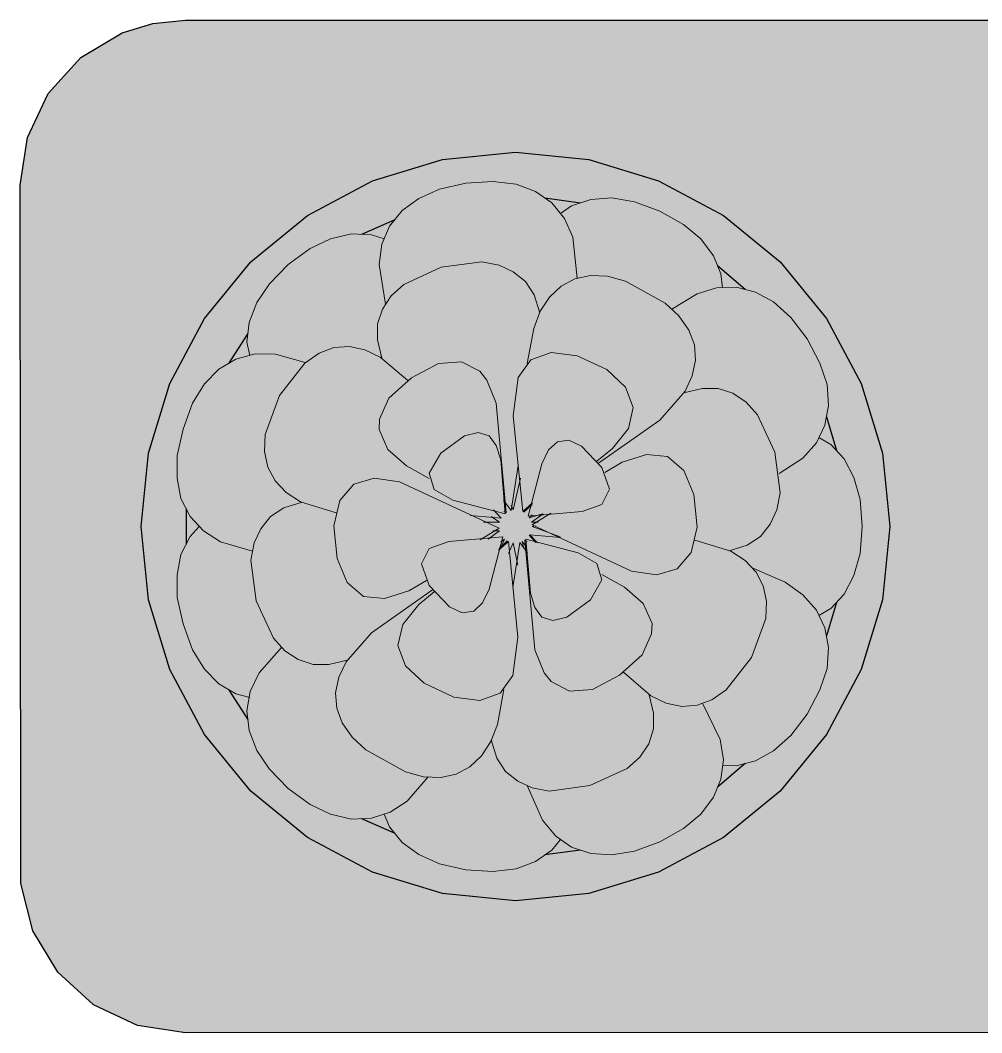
# Model space of a CAD drawing. Header units: centimetres. Extents: x 0 to 879, y -664 to 265.
# Drawn here: x 700.5 to 717.97, y -583.76 to -565.36 of the extents above; entities that cross this region are included whole.
import ezdxf

# ---------------------------------------------------------------- set-up
doc = ezdxf.new("R2010")
doc.units = ezdxf.units.CM
doc.layers.add('VEG-HOJAS', color=117, linetype='Continuous', lineweight=18, true_color=0x2e5e38)
doc.layers.add('VEG-MACETA', color=25, linetype='Continuous', lineweight=25, true_color=0x745440)
doc.layers.add('VEG-RELLENO', color=253, linetype='Continuous', true_color=0x96c896)

# ---------------------------------------------------------------- blocks, each defined once
blk = doc.blocks.new('VEG_Suculentas_PLANTA')
at = {"layer": 'VEG-RELLENO', "true_color": 0xc89a6c}
h = blk.add_hatch(color=43, dxfattribs=at)
h.dxf.hatch_style = 1
h.paths.add_polyline_path([(24.49, -6.49), (24.37, -7.07), (24.15, -7.61), (23.62, -8.32), (22.91, -8.85), (22.37, -9.07), (21.79, -9.19), (-21.5, -9.2), (-22.37, -9.07), (-23.17, -8.69), (-23.82, -8.1), (-24.27, -7.35), (-24.49, -6.49), (-24.5, 6.2), (-24.37, 7.07), (-23.99, 7.87), (-23.4, 8.52), (-22.65, 8.97), (-22.09, 9.14), (-21.5, 9.2), (21.5, 9.2), (22.37, 9.07), (23.17, 8.69), (23.82, 8.1), (24.27, 7.35), (24.49, 6.49)])
h.paths.add_polyline_path([(21.58, -1.21), (21.7, 0), (21.58, 1.21), (21.23, 2.37), (20.66, 3.44), (19.88, 4.38), (18.94, 5.16), (17.87, 5.73), (16.71, 6.08), (15.5, 6.2), (14.29, 6.08), (13.13, 5.73), (12.06, 5.16), (11.12, 4.38), (10.34, 3.44), (9.77, 2.37), (9.42, 1.21), (9.3, 0), (9.42, -1.21), (9.77, -2.37), (10.34, -3.44), (11.12, -4.38), (12.06, -5.16), (13.13, -5.73), (14.29, -6.08), (15.5, -6.2), (16.71, -6.08), (17.87, -5.73), (18.94, -5.16), (19.88, -4.38), (20.66, -3.44), (21.23, -2.37)], flags=0)
h.paths.add_polyline_path([(5.77, -0.57), (5.77, 0.57), (5.55, 1.68), (5.12, 2.73), (4.48, 3.68), (3.68, 4.48), (2.73, 5.12), (1.68, 5.55), (0.57, 5.77), (-0.57, 5.77), (-1.68, 5.55), (-2.73, 5.12), (-3.68, 4.48), (-4.48, 3.68), (-5.12, 2.73), (-5.55, 1.68), (-5.77, 0.57), (-5.77, -0.57), (-5.55, -1.68), (-5.12, -2.73), (-4.48, -3.68), (-3.68, -4.48), (-2.73, -5.12), (-1.68, -5.55), (-0.57, -5.77), (0.57, -5.77), (1.68, -5.55), (2.73, -5.12), (3.68, -4.48), (4.48, -3.68), (5.12, -2.73), (5.55, -1.68)], flags=0)
h.paths.add_polyline_path([(-8.7, 0), (-8.83, 1.33), (-9.22, 2.6), (-9.85, 3.78), (-10.69, 4.81), (-11.72, 5.65), (-12.9, 6.28), (-14.17, 6.67), (-15.5, 6.8), (-16.83, 6.67), (-18.1, 6.28), (-19.28, 5.65), (-20.31, 4.81), (-21.15, 3.78), (-21.78, 2.6), (-22.17, 1.33), (-22.3, 0), (-22.17, -1.33), (-21.78, -2.6), (-21.15, -3.78), (-20.31, -4.81), (-19.28, -5.65), (-18.1, -6.28), (-16.83, -6.67), (-15.5, -6.8), (-14.17, -6.67), (-12.9, -6.28), (-11.72, -5.65), (-10.69, -4.81), (-9.85, -3.78), (-9.22, -2.6), (-8.83, -1.33)], flags=0)
at = {"layer": 'VEG-RELLENO', "true_color": 0xe08e66}
h = blk.add_hatch(color=11, dxfattribs=at)
h.dxf.hatch_style = 1
h.paths.add_polyline_path([(-8.73, -0.67), (-8.99, -1.97), (-9.5, -3.21), (-10.24, -4.31), (-11.19, -5.26), (-12.29, -6), (-13.53, -6.51), (-14.83, -6.77), (-16.17, -6.77), (-17.47, -6.51), (-18.71, -6), (-19.81, -5.26), (-20.76, -4.31), (-21.5, -3.21), (-22.01, -1.97), (-22.27, -0.67), (-22.27, 0.67), (-22.01, 1.97), (-21.5, 3.21), (-20.76, 4.31), (-19.81, 5.26), (-18.71, 6), (-17.47, 6.51), (-16.17, 6.77), (-14.83, 6.77), (-13.53, 6.51), (-12.29, 6), (-11.19, 5.26), (-10.24, 4.31), (-9.5, 3.21), (-8.99, 1.97), (-8.73, 0.67)])
h.paths.add_polyline_path([(-9.35, 0.89), (-9.67, 1.38), (-9.85, 1.99), (-9.84, 2.58), (-9.97, 2.97), (-10.2, 3.41), (-10.5, 3.8), (-10.81, 4.08), (-11.33, 4.31), (-11.83, 4.74), (-12.13, 5.23), (-12.45, 5.49), (-12.88, 5.73), (-13.34, 5.9), (-13.75, 5.97), (-14.32, 5.88), (-14.97, 5.97), (-15.49, 6.22), (-15.91, 6.27), (-16.4, 6.24), (-16.88, 6.13), (-17.26, 5.96), (-17.69, 5.58), (-18.29, 5.31), (-18.86, 5.23), (-19.23, 5.05), (-19.63, 4.76), (-19.97, 4.41), (-20.2, 4.07), (-20.36, 3.51), (-20.71, 2.96), (-21.15, 2.59), (-21.37, 2.24), (-21.54, 1.77), (-21.65, 1.29), (-21.65, 0.88), (-21.48, 0.32), (-21.48, -0.32), (-21.65, -0.88), (-21.65, -1.29), (-21.54, -1.77), (-21.37, -2.24), (-21.15, -2.59), (-20.71, -2.96), (-20.36, -3.51), (-20.2, -4.07), (-19.97, -4.41), (-19.63, -4.76), (-19.23, -5.05), (-18.86, -5.23), (-18.29, -5.31), (-17.69, -5.58), (-17.26, -5.96), (-16.88, -6.13), (-16.4, -6.24), (-15.91, -6.27), (-15.49, -6.22), (-14.97, -5.97), (-14.32, -5.88), (-13.75, -5.97), (-13.34, -5.9), (-12.88, -5.73), (-12.45, -5.49), (-12.13, -5.23), (-11.83, -4.74), (-11.33, -4.31), (-10.81, -4.08), (-10.5, -3.8), (-10.2, -3.41), (-9.97, -2.97), (-9.84, -2.58), (-9.85, -1.99), (-9.67, -1.38), (-9.35, -0.89), (-9.24, -0.49), (-9.2, 0), (-9.24, 0.49)], flags=0)
at = {"layer": 'VEG-RELLENO', "true_color": 0xd696a4}
h = blk.add_hatch(color=241, dxfattribs=at)
h.dxf.hatch_style = 1
h.paths.add_polyline_path([(-15.23, 5.75), (-15.51, 5.34), (-15.91, 5.07), (-16.4, 4.98), (-16.88, 5.07), (-17.29, 5.34), (-17.55, 5.74), (-17.26, 5.96), (-16.88, 6.13), (-16.4, 6.24), (-15.91, 6.27), (-15.49, 6.22), (-15.16, 6.1)])
at = {"layer": 'VEG-RELLENO', "true_color": 0x79a295}
h = blk.add_hatch(color=253, dxfattribs=at)
h.dxf.hatch_style = 1
h.paths.add_polyline_path([(-15.58, 0.39), (-15.53, 0.76), (-15.45, 1.11), (-15.41, 0.88), (-15.54, 0.3)])
h.paths.add_polyline_path([(-17.98, 4.76), (-17.93, 5.13), (-17.79, 5.46), (-17.55, 5.74), (-17.29, 5.34), (-16.88, 5.07), (-16.4, 4.98), (-15.91, 5.07), (-15.51, 5.34), (-15.23, 5.75), (-15.16, 6.1), (-14.84, 5.88), (-14.61, 5.6), (-14.46, 5.26), (-14.38, 4.51), (-14.67, 4.37), (-14.88, 4.17), (-15.06, 3.88), (-15.16, 4.21), (-15.32, 4.45), (-15.54, 4.63), (-15.8, 4.75), (-16.11, 4.81), (-16.45, 4.8), (-17.24, 4.57), (-17.53, 4.4), (-17.86, 4.04)])
at = {"layer": 'VEG-RELLENO', "true_color": 0x7a5e4a}
h = blk.add_hatch(color=35, dxfattribs=at)
h.dxf.hatch_style = 1
h.paths.add_polyline_path([(-9.67, -1.38), (-9.85, -1.99), (-9.99, -1.62)])
h.paths.add_polyline_path([(-11.33, -4.31), (-11.83, -4.74), (-11.74, -4.34)])
h.paths.add_polyline_path([(-14.33, -5.88), (-14.91, -5.97), (-14.97, -5.97), (-14.68, -5.69)])
h.paths.add_polyline_path([(-17.69, -5.58), (-18.29, -5.31), (-17.89, -5.23)])
h.paths.add_polyline_path([(-20.36, -3.51), (-20.71, -2.96), (-20.33, -3.11)])
h.paths.add_polyline_path([(-21.48, -0.32), (-21.48, 0.32), (-21.25, 0)])
h.paths.add_polyline_path([(-20.71, 2.96), (-20.36, 3.51), (-20.33, 3.11)])
h.paths.add_polyline_path([(-18.29, 5.31), (-17.69, 5.58), (-17.89, 5.23)])
h.paths.add_polyline_path([(-14.97, 5.97), (-14.33, 5.88), (-14.32, 5.88), (-14.68, 5.69)])
h.paths.add_polyline_path([(-11.83, 4.74), (-11.33, 4.31), (-11.74, 4.34)])
h.paths.add_polyline_path([(-9.85, 1.99), (-9.67, 1.38), (-9.99, 1.62)])
h.paths.add_polyline_path([(-15.09, 0.08), (-15.2, 0), (-14.68, -0.2), (-15.24, -0.15), (-15.13, -0.29), (-15.31, -0.23), (-15.3, -0.37), (-15.38, -0.27), (-15.35, -0.39), (-15.42, -0.29), (-15.46, -0.7), (-15.54, -0.3), (-15.63, -0.49), (-15.63, -0.27), (-15.77, -0.38), (-15.7, -0.23), (-15.77, -0.28), (-15.73, -0.19), (-16, -0.23), (-15.79, -0.08), (-15.91, -0.08), (-15.8, -0.03), (-16.08, 0.08), (-15.79, 0.08), (-15.94, 0.18), (-15.76, 0.15), (-15.9, 0.3), (-15.67, 0.25), (-15.72, 0.48), (-15.58, 0.29), (-15.58, 0.39), (-15.54, 0.3), (-15.41, 0.88), (-15.38, 0.27), (-15.2, 0.4), (-15.27, 0.19), (-15.01, 0.23), (-15.21, 0.08)])
at = {"layer": 'VEG-RELLENO', "true_color": 0x79a295}
h = blk.add_hatch(color=253, dxfattribs=at)
h.dxf.hatch_style = 1
h.paths.add_polyline_path([(-14.13, 5.94), (-14.05, 5.25), (-13.77, 4.84), (-13.37, 4.57), (-12.88, 4.47), (-12.4, 4.57), (-11.99, 4.84), (-11.92, 4.95), (-11.77, 4.59), (-11.74, 4.34), (-12.2, 4.23), (-12.66, 3.95), (-13.12, 4.29), (-13.5, 4.46), (-13.83, 4.55), (-14.38, 4.51), (-14.46, 5.26), (-14.68, 5.69), (-14.48, 5.83)])
at = {"layer": 'VEG-RELLENO', "true_color": 0xd696a4}
h = blk.add_hatch(color=241, dxfattribs=at)
h.dxf.hatch_style = 1
h.paths.add_polyline_path([(-11.99, 4.84), (-12.4, 4.57), (-12.88, 4.47), (-13.37, 4.57), (-13.77, 4.84), (-14.05, 5.25), (-14.14, 5.73), (-14.1, 5.95), (-13.75, 5.97), (-13.34, 5.9), (-12.88, 5.73), (-12.45, 5.49), (-12.13, 5.23), (-11.92, 4.95)])
at = {"layer": 'VEG-RELLENO', "true_color": 0x79a295}
h = blk.add_hatch(color=253, dxfattribs=at)
h.dxf.hatch_style = 1
h.paths.add_polyline_path([(-20.34, 3.71), (-20.11, 3.6), (-19.63, 3.5), (-19.14, 3.6), (-18.73, 3.87), (-18.46, 4.28), (-18.37, 4.76), (-18.51, 5.31), (-18.12, 5.3), (-17.89, 5.23), (-17.98, 4.76), (-17.86, 4.04), (-18.01, 3.68), (-18.01, 3.39), (-17.93, 3.06), (-18.24, 3.21), (-18.52, 3.27), (-18.8, 3.25), (-19.07, 3.15), (-19.32, 2.98), (-19.86, 3.13), (-20.33, 3.11), (-20.38, 3.35)])
at = {"layer": 'VEG-RELLENO', "true_color": 0xd696a4}
h = blk.add_hatch(color=241, dxfattribs=at)
h.dxf.hatch_style = 1
h.paths.add_polyline_path([(-18.46, 4.28), (-18.73, 3.87), (-19.14, 3.6), (-19.63, 3.5), (-20.11, 3.6), (-20.33, 3.74), (-20.2, 4.07), (-19.97, 4.41), (-19.63, 4.76), (-19.23, 5.05), (-18.86, 5.23), (-18.51, 5.31), (-18.37, 4.76)])
h = blk.add_hatch(color=241, dxfattribs=at)
h.dxf.hatch_style = 1
h.paths.add_polyline_path([(-15.88, 4.31), (-16.11, 3.97), (-16.45, 3.74), (-16.85, 3.66), (-17.25, 3.74), (-17.59, 3.97), (-17.75, 4.2), (-17.24, 4.57), (-16.45, 4.8), (-15.81, 4.75)])
at = {"layer": 'VEG-RELLENO', "true_color": 0x85b2a4}
h = blk.add_hatch(color=253, dxfattribs=at)
h.dxf.hatch_style = 1
h.paths.add_polyline_path([(-15.58, 0.29), (-15.73, 0.56), (-15.81, 1.98), (-16.02, 2.66), (-16.3, 2.93), (-16.68, 3), (-17.14, 2.86), (-17.46, 2.65), (-17.93, 3.06), (-18.01, 3.39), (-18.01, 3.68), (-17.92, 3.95), (-17.75, 4.2), (-17.59, 3.97), (-17.25, 3.74), (-16.85, 3.66), (-16.45, 3.74), (-16.11, 3.97), (-15.88, 4.31), (-15.81, 4.75), (-15.54, 4.63), (-15.32, 4.45), (-15.16, 4.21), (-15.06, 3.88), (-15.17, 3.6), (-15.29, 2.96), (-15.45, 2.71), (-15.51, 2.5), (-15.54, 2.01), (-15.45, 1.11)])
h = blk.add_hatch(color=253, dxfattribs=at)
h.dxf.hatch_style = 1
h.paths.add_polyline_path([(-15.17, 3.6), (-14.88, 4.17), (-14.67, 4.37), (-14.42, 4.5), (-14.12, 4.56), (-14.17, 4.29), (-14.09, 3.88), (-13.87, 3.54), (-13.53, 3.32), (-13.12, 3.24), (-12.72, 3.32), (-12.36, 3.58), (-12.25, 3.3), (-12.23, 3.02), (-12.29, 2.74), (-12.42, 2.46), (-12.88, 1.93), (-13.99, 1.15), (-14.02, 1.19), (-13.74, 1.42), (-13.45, 1.78), (-13.36, 2.16), (-13.4, 2.35), (-13.64, 2.69), (-13.84, 2.85), (-14.38, 3.1), (-14.85, 3.16), (-15.05, 3.12), (-15.29, 2.96)])
at = {"layer": 'VEG-RELLENO', "true_color": 0xd696a4}
h = blk.add_hatch(color=241, dxfattribs=at)
h.dxf.hatch_style = 1
h.paths.add_polyline_path([(-12.36, 3.58), (-12.72, 3.32), (-13.12, 3.24), (-13.53, 3.32), (-13.87, 3.54), (-14.09, 3.88), (-14.17, 4.29), (-14.12, 4.56), (-13.5, 4.46), (-13.12, 4.29), (-12.53, 3.83)])
at = {"layer": 'VEG-RELLENO', "true_color": 0x79a295}
h = blk.add_hatch(color=253, dxfattribs=at)
h.dxf.hatch_style = 1
h.paths.add_polyline_path([(-12.2, 4.23), (-11.85, 4.34), (-11.49, 4.35), (-11.12, 4.25), (-11.36, 3.89), (-11.46, 3.41), (-11.36, 2.92), (-11.09, 2.52), (-10.68, 2.24), (-10.2, 2.15), (-9.81, 2.22), (-9.88, 1.84), (-10.03, 1.52), (-10.28, 1.24), (-10.71, 0.96), (-10.93, 1.74), (-11.31, 2.26), (-11.55, 2.42), (-11.82, 2.51), (-12.11, 2.51), (-12.44, 2.43), (-12.29, 2.74), (-12.23, 3.02), (-12.25, 3.3), (-12.35, 3.57), (-12.66, 3.95)])
at = {"layer": 'VEG-RELLENO', "true_color": 0xd696a4}
h = blk.add_hatch(color=241, dxfattribs=at)
h.dxf.hatch_style = 1
h.paths.add_polyline_path([(-10.2, 2.15), (-10.68, 2.24), (-11.09, 2.52), (-11.36, 2.92), (-11.46, 3.41), (-11.36, 3.89), (-11.12, 4.25), (-10.81, 4.08), (-10.5, 3.8), (-10.2, 3.41), (-9.97, 2.97), (-9.84, 2.58), (-9.81, 2.22)])
at = {"layer": 'VEG-RELLENO', "true_color": 0x79a295}
h = blk.add_hatch(color=253, dxfattribs=at)
h.dxf.hatch_style = 1
h.paths.add_polyline_path([(-15.79, 0.08), (-16.08, 0.08), (-16.32, 0.2), (-15.94, 0.18)])
h.paths.add_polyline_path([(-20.86, -0.28), (-21.17, -0.08), (-21.41, 0.18), (-21.58, 0.52), (-21.06, 0.61), (-20.65, 0.88), (-20.38, 1.29), (-20.28, 1.77), (-20.38, 2.26), (-20.65, 2.67), (-20.91, 2.84), (-20.58, 3.04), (-20.23, 3.14), (-19.86, 3.13), (-19.32, 2.98), (-19.56, 2.72), (-19.96, 2), (-20.06, 1.36), (-20, 1.08), (-19.87, 0.83), (-19.67, 0.62), (-19.38, 0.44), (-19.71, 0.34), (-19.95, 0.18), (-20.13, -0.04), (-20.28, -0.45)])
at = {"layer": 'VEG-RELLENO', "true_color": 0x85b2a4}
h = blk.add_hatch(color=253, dxfattribs=at)
h.dxf.hatch_style = 1
h.paths.add_polyline_path([(-15.76, 0.15), (-16.32, 0.2), (-17.37, 0.73), (-17.85, 0.87), (-18.27, 0.85), (-18.44, 0.77), (-18.69, 0.47), (-18.76, 0.25), (-19.41, 0.45), (-19.67, 0.62), (-19.87, 0.83), (-20, 1.08), (-20.06, 1.38), (-19.79, 1.33), (-19.38, 1.41), (-19.04, 1.63), (-18.82, 1.97), (-18.74, 2.38), (-18.82, 2.78), (-19.08, 3.14), (-18.8, 3.25), (-18.52, 3.27), (-18.24, 3.21), (-17.69, 2.88), (-17.46, 2.65), (-17.8, 2.33), (-17.97, 1.95), (-17.98, 1.76), (-17.82, 1.4), (-17.48, 1.1), (-17.07, 0.87), (-17.04, 0.76), (-16.89, 0.6), (-16.5, 0.44), (-15.9, 0.3)])
at = {"layer": 'VEG-RELLENO', "true_color": 0xd696a4}
h = blk.add_hatch(color=241, dxfattribs=at)
h.dxf.hatch_style = 1
h.paths.add_polyline_path([(-18.82, 1.97), (-19.04, 1.63), (-19.38, 1.41), (-19.79, 1.33), (-20.06, 1.38), (-19.96, 2), (-19.79, 2.38), (-19.56, 2.72), (-19.08, 3.14), (-18.82, 2.78), (-18.74, 2.38)])
at = {"layer": 'VEG-RELLENO', "true_color": 0x90baad}
h = blk.add_hatch(color=253, dxfattribs=at)
h.dxf.hatch_style = 1
h.paths.add_polyline_path([(-15.37, 0.27), (-15.54, 2.01), (-15.51, 2.5), (-15.35, 2.89), (-15.05, 3.12), (-14.84, 3.16), (-14.88, 2.99), (-14.82, 2.7), (-14.65, 2.45), (-14.4, 2.28), (-14.11, 2.22), (-13.81, 2.28), (-13.5, 2.53), (-13.36, 2.16), (-13.38, 1.97), (-13.58, 1.6), (-14.02, 1.19), (-14.42, 1.53), (-14.74, 1.54), (-14.97, 1.27), (-15.19, 0.43)])
at = {"layer": 'VEG-RELLENO', "true_color": 0xd696a4}
h = blk.add_hatch(color=241, dxfattribs=at)
h.dxf.hatch_style = 1
h.paths.add_polyline_path([(-13.5, 2.53), (-13.81, 2.28), (-14.11, 2.22), (-14.4, 2.28), (-14.65, 2.45), (-14.82, 2.7), (-14.88, 2.99), (-14.84, 3.16), (-14.38, 3.1), (-13.84, 2.85)])
at = {"layer": 'VEG-RELLENO', "true_color": 0x90baad}
h = blk.add_hatch(color=253, dxfattribs=at)
h.dxf.hatch_style = 1
h.paths.add_polyline_path([(-15.67, 0.25), (-15.77, 1.21), (-15.85, 1.47), (-15.98, 1.65), (-16.3, 1.7), (-16.57, 1.57), (-16.96, 1.2), (-17.07, 0.87), (-17.67, 1.24), (-17.93, 1.57), (-17.97, 1.95), (-17.91, 2.14), (-17.69, 1.99), (-17.39, 1.93), (-17.1, 1.99), (-16.85, 2.16), (-16.68, 2.41), (-16.62, 2.7), (-16.68, 3), (-16.3, 2.93), (-16.15, 2.82), (-15.92, 2.47), (-15.78, 1.72)])
at = {"layer": 'VEG-RELLENO', "true_color": 0xd696a4}
h = blk.add_hatch(color=241, dxfattribs=at)
h.dxf.hatch_style = 1
h.paths.add_polyline_path([(-16.68, 2.41), (-16.85, 2.16), (-17.1, 1.99), (-17.39, 1.93), (-17.69, 1.99), (-17.91, 2.14), (-17.63, 2.52), (-17.39, 2.7), (-17.14, 2.86), (-16.68, 3), (-16.62, 2.7)])
h = blk.add_hatch(color=241, dxfattribs=at)
h.dxf.hatch_style = 1
h.paths.add_polyline_path([(-20.38, 1.29), (-20.65, 0.88), (-21.06, 0.61), (-21.58, 0.52), (-21.65, 0.88), (-21.65, 1.29), (-21.54, 1.77), (-21.37, 2.24), (-21.15, 2.59), (-20.91, 2.84), (-20.65, 2.67), (-20.38, 2.26), (-20.28, 1.77)])
at = {"layer": 'VEG-RELLENO', "true_color": 0x85b2a4}
h = blk.add_hatch(color=253, dxfattribs=at)
h.dxf.hatch_style = 1
h.paths.add_polyline_path([(-12.11, 2.51), (-11.82, 2.51), (-11.55, 2.42), (-11.3, 2.25), (-11.53, 2.09), (-11.76, 1.75), (-11.84, 1.35), (-11.76, 0.95), (-11.53, 0.61), (-11.19, 0.38), (-10.75, 0.31), (-10.87, 0.04), (-11.05, -0.18), (-11.29, -0.34), (-11.58, -0.44), (-12.24, -0.25), (-12.2, -0.01), (-12.26, 0.58), (-12.33, 0.82), (-12.58, 1.17), (-12.74, 1.27), (-13.12, 1.31), (-13.56, 1.17), (-13.88, 0.98), (-13.99, 1.15), (-12.88, 1.93), (-12.44, 2.43)])
at = {"layer": 'VEG-RELLENO', "true_color": 0xd696a4}
h = blk.add_hatch(color=241, dxfattribs=at)
h.dxf.hatch_style = 1
h.paths.add_polyline_path([(-10.75, 0.31), (-11.19, 0.38), (-11.53, 0.61), (-11.76, 0.95), (-11.84, 1.35), (-11.76, 1.75), (-11.53, 2.09), (-11.3, 2.25), (-10.93, 1.74), (-10.79, 1.35), (-10.69, 0.61)])
at = {"layer": 'VEG-RELLENO', "true_color": 0x9bc1b5}
h = blk.add_hatch(color=9, dxfattribs=at)
h.dxf.hatch_style = 1
h.paths.add_polyline_path([(-15.69, 0.23), (-16.64, 0.48), (-16.89, 0.6), (-17.04, 0.76), (-17.03, 1.08), (-16.72, 0.97), (-16.53, 1), (-16.37, 1.11), (-16.27, 1.27), (-16.23, 1.46), (-16.3, 1.69), (-16.07, 1.69), (-15.85, 1.47), (-15.76, 1.06)])
at = {"layer": 'VEG-RELLENO', "true_color": 0xd696a4}
h = blk.add_hatch(color=241, dxfattribs=at)
h.dxf.hatch_style = 1
h.paths.add_polyline_path([(-16.27, 1.27), (-16.37, 1.11), (-16.53, 1), (-16.72, 0.97), (-17.03, 1.08), (-16.72, 1.46), (-16.3, 1.69), (-16.23, 1.46)])
at = {"layer": 'VEG-RELLENO', "true_color": 0x9bc1b5}
h = blk.add_hatch(color=9, dxfattribs=at)
h.dxf.hatch_style = 1
h.paths.add_polyline_path([(-15.27, 0.19), (-15.02, 1.14), (-14.9, 1.39), (-14.74, 1.54), (-14.42, 1.53), (-14.53, 1.22), (-14.5, 1.03), (-14.39, 0.87), (-14.23, 0.77), (-14.04, 0.73), (-13.81, 0.8), (-13.81, 0.57), (-14.03, 0.35), (-14.44, 0.26)])
at = {"layer": 'VEG-RELLENO', "true_color": 0xd696a4}
h = blk.add_hatch(color=241, dxfattribs=at)
h.dxf.hatch_style = 1
h.paths.add_polyline_path([(-13.81, 0.8), (-14.04, 0.73), (-14.23, 0.77), (-14.39, 0.87), (-14.5, 1.03), (-14.53, 1.22), (-14.42, 1.53), (-14.17, 1.36), (-13.93, 1.07)])
at = {"layer": 'VEG-RELLENO', "true_color": 0x79a295}
h = blk.add_hatch(color=253, dxfattribs=at)
h.dxf.hatch_style = 1
h.paths.add_polyline_path([(-9.53, 1.23), (-10.09, 0.89), (-10.36, 0.48), (-10.46, 0), (-10.36, -0.48), (-10.09, -0.89), (-9.68, -1.16), (-9.51, -1.2), (-9.77, -1.49), (-9.99, -1.62), (-10.28, -1.24), (-10.6, -1.01), (-11.2, -0.75), (-11.62, -0.44), (-11.29, -0.34), (-11.05, -0.18), (-10.87, 0.04), (-10.75, 0.3), (-10.69, 0.61), (-10.71, 0.96), (-10.28, 1.24), (-9.99, 1.62), (-9.77, 1.49)])
at = {"layer": 'VEG-RELLENO', "true_color": 0x90baad}
h = blk.add_hatch(color=253, dxfattribs=at)
h.dxf.hatch_style = 1
h.paths.add_polyline_path([(-15.2, 0.03), (-14.86, 0.24), (-14.29, 0.27), (-13.93, 0.4), (-13.79, 0.68), (-13.88, 0.98), (-13.34, 1.26), (-12.92, 1.32), (-12.58, 1.17), (-12.44, 1.01), (-12.76, 0.83), (-12.92, 0.58), (-12.98, 0.29), (-12.92, -0.01), (-12.76, -0.26), (-12.51, -0.42), (-12.31, -0.46), (-12.56, -0.77), (-12.73, -0.85), (-13.15, -0.87), (-13.87, -0.62)])
at = {"layer": 'VEG-RELLENO', "true_color": 0xd696a4}
h = blk.add_hatch(color=241, dxfattribs=at)
h.dxf.hatch_style = 1
h.paths.add_polyline_path([(-9.68, -1.16), (-10.09, -0.89), (-10.36, -0.48), (-10.46, 0), (-10.36, 0.48), (-10.09, 0.89), (-9.68, 1.16), (-9.51, 1.2), (-9.35, 0.89), (-9.24, 0.49), (-9.2, 0), (-9.24, -0.49), (-9.35, -0.89), (-9.51, -1.2)])
h = blk.add_hatch(color=241, dxfattribs=at)
h.dxf.hatch_style = 1
h.paths.add_polyline_path([(-12.51, -0.42), (-12.76, -0.26), (-12.92, -0.01), (-12.98, 0.29), (-12.92, 0.58), (-12.76, 0.83), (-12.44, 1.01), (-12.26, 0.58), (-12.2, -0.01), (-12.31, -0.46)])
at = {"layer": 'VEG-RELLENO', "true_color": 0x90baad}
h = blk.add_hatch(color=253, dxfattribs=at)
h.dxf.hatch_style = 1
h.paths.add_polyline_path([(-15.8, -0.03), (-16.14, -0.24), (-16.71, -0.27), (-17.07, -0.4), (-17.21, -0.68), (-17.12, -0.98), (-17.66, -1.26), (-18.08, -1.32), (-18.42, -1.17), (-18.56, -1.01), (-18.24, -0.83), (-18.08, -0.58), (-18.02, -0.29), (-18.08, 0.01), (-18.24, 0.26), (-18.49, 0.42), (-18.69, 0.46), (-18.44, 0.77), (-18.27, 0.85), (-17.85, 0.87), (-17.13, 0.62)])
at = {"layer": 'VEG-RELLENO', "true_color": 0x85b2a4}
h = blk.add_hatch(color=253, dxfattribs=at)
h.dxf.hatch_style = 1
h.paths.add_polyline_path([(-18.89, -2.51), (-19.18, -2.51), (-19.45, -2.42), (-19.7, -2.25), (-19.47, -2.09), (-19.24, -1.75), (-19.16, -1.35), (-19.24, -0.95), (-19.47, -0.61), (-19.81, -0.38), (-20.25, -0.31), (-20.13, -0.04), (-19.95, 0.18), (-19.71, 0.34), (-19.42, 0.44), (-18.76, 0.25), (-18.8, 0.01), (-18.74, -0.58), (-18.67, -0.82), (-18.42, -1.17), (-18.26, -1.27), (-17.88, -1.31), (-17.44, -1.17), (-17.12, -0.98), (-17.01, -1.15), (-18.12, -1.93), (-18.56, -2.43)])
at = {"layer": 'VEG-RELLENO', "true_color": 0xd696a4}
h = blk.add_hatch(color=241, dxfattribs=at)
h.dxf.hatch_style = 1
h.paths.add_polyline_path([(-18.08, -0.58), (-18.24, -0.83), (-18.56, -1.01), (-18.74, -0.58), (-18.79, -0.29), (-18.8, 0.01), (-18.69, 0.46), (-18.49, 0.42), (-18.24, 0.26), (-18.08, 0.01), (-18.02, -0.29)])
at = {"layer": 'VEG-RELLENO', "true_color": 0x79a295}
h = blk.add_hatch(color=253, dxfattribs=at)
h.dxf.hatch_style = 1
h.paths.add_polyline_path([(-20.89, -2.86), (-20.65, -2.67), (-20.38, -2.26), (-20.28, -1.77), (-20.38, -1.29), (-20.65, -0.88), (-21.06, -0.61), (-21.58, -0.52), (-21.41, -0.18), (-21.25, 0), (-20.86, -0.28), (-20.28, -0.45), (-20.3, -0.95), (-20.21, -1.35), (-20.07, -1.74), (-19.75, -2.2), (-20.16, -2.66), (-20.33, -3.11), (-20.58, -3.04)])
at = {"layer": 'VEG-RELLENO', "true_color": 0x85b2a4}
h = blk.add_hatch(color=253, dxfattribs=at)
h.dxf.hatch_style = 1
h.paths.add_polyline_path([(-15.24, -0.15), (-14.68, -0.2), (-13.63, -0.73), (-13.15, -0.87), (-12.73, -0.85), (-12.56, -0.77), (-12.31, -0.47), (-12.24, -0.25), (-11.59, -0.45), (-11.33, -0.62), (-11.13, -0.83), (-11, -1.08), (-10.94, -1.38), (-11.21, -1.33), (-11.62, -1.41), (-11.96, -1.63), (-12.18, -1.97), (-12.26, -2.38), (-12.18, -2.78), (-11.92, -3.14), (-12.2, -3.25), (-12.48, -3.27), (-12.76, -3.21), (-13.31, -2.88), (-13.54, -2.65), (-13.2, -2.33), (-13.03, -1.95), (-13.02, -1.76), (-13.18, -1.4), (-13.52, -1.1), (-13.93, -0.87), (-13.96, -0.76), (-14.11, -0.6), (-14.5, -0.44), (-15.1, -0.3)])
at = {"layer": 'VEG-RELLENO', "true_color": 0xd696a4}
h = blk.add_hatch(color=241, dxfattribs=at)
h.dxf.hatch_style = 1
h.paths.add_polyline_path([(-19.24, -1.75), (-19.47, -2.09), (-19.7, -2.25), (-19.9, -2.03), (-20.07, -1.74), (-20.3, -0.95), (-20.25, -0.31), (-19.81, -0.38), (-19.47, -0.61), (-19.24, -0.95), (-19.16, -1.35)])
at = {"layer": 'VEG-RELLENO', "true_color": 0x79a295}
h = blk.add_hatch(color=253, dxfattribs=at)
h.dxf.hatch_style = 1
h.paths.add_polyline_path([(-15.54, -0.3), (-15.46, -0.7), (-15.55, -1.11), (-15.63, -0.49)])
h.paths.add_polyline_path([(-15.14, -6.09), (-15.23, -5.75), (-15.51, -5.34), (-15.91, -5.07), (-16.4, -4.98), (-16.88, -5.07), (-17.29, -5.34), (-17.55, -5.74), (-17.79, -5.46), (-17.89, -5.23), (-17.47, -4.99), (-17.09, -4.55), (-16.58, -4.5), (-16.33, -4.37), (-16.12, -4.17), (-15.94, -3.88), (-15.84, -4.21), (-15.68, -4.45), (-15.29, -4.71), (-15.01, -5.34), (-14.68, -5.69), (-14.84, -5.88)])
at = {"layer": 'VEG-RELLENO', "true_color": 0x90baad}
h = blk.add_hatch(color=253, dxfattribs=at)
h.dxf.hatch_style = 1
h.paths.add_polyline_path([(-15.63, -0.27), (-15.46, -2.01), (-15.49, -2.5), (-15.65, -2.89), (-15.95, -3.12), (-16.16, -3.16), (-16.12, -2.99), (-16.18, -2.7), (-16.35, -2.45), (-16.6, -2.28), (-16.89, -2.22), (-17.19, -2.28), (-17.5, -2.53), (-17.64, -2.16), (-17.62, -1.97), (-17.42, -1.6), (-16.98, -1.19), (-16.58, -1.53), (-16.26, -1.54), (-16.03, -1.27), (-15.81, -0.43)])
at = {"layer": 'VEG-RELLENO', "true_color": 0x9bc1b5}
h = blk.add_hatch(color=9, dxfattribs=at)
h.dxf.hatch_style = 1
h.paths.add_polyline_path([(-15.73, -0.19), (-15.98, -1.14), (-16.1, -1.39), (-16.26, -1.54), (-16.58, -1.53), (-16.47, -1.22), (-16.5, -1.03), (-16.61, -0.87), (-16.77, -0.77), (-16.96, -0.73), (-17.19, -0.8), (-17.19, -0.57), (-16.97, -0.35), (-16.56, -0.26)])
at = {"layer": 'VEG-RELLENO', "true_color": 0x85b2a4}
h = blk.add_hatch(color=253, dxfattribs=at)
h.dxf.hatch_style = 1
h.paths.add_polyline_path([(-15.42, -0.29), (-15.27, -0.56), (-15.19, -1.98), (-14.98, -2.66), (-14.7, -2.93), (-14.32, -3), (-13.86, -2.86), (-13.54, -2.65), (-13.07, -3.06), (-12.99, -3.39), (-12.99, -3.68), (-13.08, -3.95), (-13.25, -4.2), (-13.41, -3.97), (-13.75, -3.74), (-14.15, -3.66), (-14.55, -3.74), (-14.89, -3.97), (-15.12, -4.31), (-15.19, -4.75), (-15.46, -4.63), (-15.68, -4.45), (-15.84, -4.21), (-15.94, -3.88), (-15.83, -3.6), (-15.71, -2.96), (-15.55, -2.71), (-15.49, -2.5), (-15.46, -2.01), (-15.55, -1.11)])
at = {"layer": 'VEG-RELLENO', "true_color": 0x90baad}
h = blk.add_hatch(color=253, dxfattribs=at)
h.dxf.hatch_style = 1
h.paths.add_polyline_path([(-15.33, -0.25), (-15.23, -1.21), (-15.15, -1.47), (-15.02, -1.65), (-14.7, -1.7), (-14.43, -1.57), (-14.04, -1.2), (-13.93, -0.87), (-13.33, -1.24), (-13.07, -1.57), (-13.03, -1.95), (-13.09, -2.14), (-13.31, -1.99), (-13.61, -1.93), (-13.9, -1.99), (-14.15, -2.16), (-14.32, -2.41), (-14.38, -2.7), (-14.32, -3), (-14.7, -2.93), (-14.85, -2.82), (-15.08, -2.47), (-15.22, -1.72)])
at = {"layer": 'VEG-RELLENO', "true_color": 0x9bc1b5}
h = blk.add_hatch(color=9, dxfattribs=at)
h.dxf.hatch_style = 1
h.paths.add_polyline_path([(-15.3, -0.24), (-14.36, -0.48), (-14.11, -0.6), (-13.96, -0.76), (-13.97, -1.08), (-14.28, -0.97), (-14.47, -1), (-14.63, -1.11), (-14.73, -1.27), (-14.77, -1.46), (-14.7, -1.69), (-14.93, -1.69), (-15.15, -1.47), (-15.24, -1.06)])
at = {"layer": 'VEG-RELLENO', "true_color": 0xd696a4}
h = blk.add_hatch(color=241, dxfattribs=at)
h.dxf.hatch_style = 1
h.paths.add_polyline_path([(-20.38, -2.26), (-20.65, -2.67), (-20.91, -2.84), (-21.15, -2.59), (-21.37, -2.24), (-21.54, -1.77), (-21.65, -1.29), (-21.65, -0.88), (-21.58, -0.52), (-21.06, -0.61), (-20.65, -0.88), (-20.38, -1.29), (-20.28, -1.77)])
h = blk.add_hatch(color=241, dxfattribs=at)
h.dxf.hatch_style = 1
h.paths.add_polyline_path([(-16.47, -1.22), (-16.58, -1.53), (-16.83, -1.36), (-17.07, -1.07), (-17.19, -0.8), (-16.96, -0.73), (-16.77, -0.77), (-16.61, -0.87), (-16.5, -1.03)])
at = {"layer": 'VEG-RELLENO', "true_color": 0x79a295}
h = blk.add_hatch(color=253, dxfattribs=at)
h.dxf.hatch_style = 1
h.paths.add_polyline_path([(-10.6, -1.01), (-10.28, -1.24), (-10.03, -1.52), (-9.88, -1.84), (-9.81, -2.22), (-10.2, -2.15), (-10.68, -2.24), (-11.09, -2.52), (-11.36, -2.92), (-11.46, -3.41), (-11.36, -3.89), (-11.12, -4.25), (-11.49, -4.35), (-11.74, -4.34), (-11.78, -3.87), (-12.1, -3.21), (-11.67, -2.97), (-11.44, -2.72), (-11.04, -2), (-10.94, -1.36), (-11, -1.08), (-11.2, -0.75)])
at = {"layer": 'VEG-RELLENO', "true_color": 0xd696a4}
h = blk.add_hatch(color=241, dxfattribs=at)
h.dxf.hatch_style = 1
h.paths.add_polyline_path([(-14.7, -1.69), (-14.77, -1.46), (-14.73, -1.27), (-14.63, -1.11), (-14.47, -1), (-14.28, -0.97), (-13.97, -1.08), (-14.14, -1.33), (-14.43, -1.57)])
at = {"layer": 'VEG-RELLENO', "true_color": 0x85b2a4}
h = blk.add_hatch(color=253, dxfattribs=at)
h.dxf.hatch_style = 1
h.paths.add_polyline_path([(-15.83, -3.6), (-16.12, -4.17), (-16.33, -4.37), (-16.58, -4.5), (-16.88, -4.56), (-16.83, -4.29), (-16.91, -3.88), (-17.13, -3.54), (-17.47, -3.32), (-17.88, -3.24), (-18.28, -3.32), (-18.64, -3.58), (-18.75, -3.3), (-18.77, -3.02), (-18.71, -2.74), (-18.58, -2.46), (-18.12, -1.93), (-17.01, -1.15), (-16.98, -1.19), (-17.26, -1.42), (-17.55, -1.78), (-17.64, -2.16), (-17.6, -2.35), (-17.36, -2.69), (-17.16, -2.85), (-16.62, -3.1), (-16.15, -3.16), (-15.95, -3.12), (-15.71, -2.96)])
at = {"layer": 'VEG-RELLENO', "true_color": 0xd696a4}
h = blk.add_hatch(color=241, dxfattribs=at)
h.dxf.hatch_style = 1
h.paths.add_polyline_path([(-11.92, -3.14), (-12.18, -2.78), (-12.26, -2.38), (-12.18, -1.97), (-11.96, -1.63), (-11.62, -1.41), (-11.21, -1.33), (-10.94, -1.38), (-11.04, -2), (-11.21, -2.38), (-11.67, -2.97)])
h = blk.add_hatch(color=241, dxfattribs=at)
h.dxf.hatch_style = 1
h.paths.add_polyline_path([(-14.32, -3), (-14.38, -2.7), (-14.32, -2.41), (-14.15, -2.16), (-13.9, -1.99), (-13.61, -1.93), (-13.31, -1.99), (-13.09, -2.14), (-13.37, -2.52), (-13.61, -2.7), (-13.86, -2.86)])
at = {"layer": 'VEG-RELLENO', "true_color": 0x79a295}
h = blk.add_hatch(color=253, dxfattribs=at)
h.dxf.hatch_style = 1
h.paths.add_polyline_path([(-17.47, -4.99), (-17.78, -5.19), (-18.12, -5.3), (-18.51, -5.31), (-18.37, -4.76), (-18.46, -4.28), (-18.73, -3.87), (-19.14, -3.6), (-19.63, -3.5), (-20.11, -3.6), (-20.33, -3.74), (-20.38, -3.35), (-20.32, -3), (-20.16, -2.66), (-19.75, -2.2), (-19.45, -2.42), (-19.18, -2.51), (-18.89, -2.51), (-18.56, -2.43), (-18.71, -2.74), (-18.77, -3.02), (-18.75, -3.3), (-18.65, -3.57), (-18.22, -4.06), (-17.88, -4.29), (-17.5, -4.46), (-17.09, -4.55)])
at = {"layer": 'VEG-RELLENO', "true_color": 0xd696a4}
h = blk.add_hatch(color=241, dxfattribs=at)
h.dxf.hatch_style = 1
h.paths.add_polyline_path([(-11.36, -3.89), (-11.46, -3.41), (-11.36, -2.92), (-11.09, -2.52), (-10.68, -2.24), (-10.2, -2.15), (-9.81, -2.22), (-9.84, -2.58), (-9.97, -2.97), (-10.2, -3.41), (-10.5, -3.8), (-10.81, -4.08), (-11.12, -4.25)])
h = blk.add_hatch(color=241, dxfattribs=at)
h.dxf.hatch_style = 1
h.paths.add_polyline_path([(-16.16, -3.16), (-16.62, -3.1), (-16.89, -2.99), (-17.16, -2.85), (-17.5, -2.53), (-17.19, -2.28), (-16.89, -2.22), (-16.6, -2.28), (-16.35, -2.45), (-16.18, -2.7), (-16.12, -2.99)])
at = {"layer": 'VEG-RELLENO', "true_color": 0x79a295}
h = blk.add_hatch(color=253, dxfattribs=at)
h.dxf.hatch_style = 1
h.paths.add_polyline_path([(-11.78, -3.87), (-11.72, -4.24), (-11.77, -4.59), (-11.92, -4.95), (-11.99, -4.84), (-12.4, -4.57), (-12.88, -4.47), (-13.37, -4.57), (-13.77, -4.84), (-14.05, -5.25), (-14.14, -5.73), (-14.1, -5.95), (-14.48, -5.83), (-14.77, -5.63), (-15.01, -5.34), (-15.29, -4.71), (-14.89, -4.81), (-14.55, -4.8), (-13.76, -4.57), (-13.47, -4.4), (-13.24, -4.19), (-13.08, -3.95), (-12.99, -3.68), (-12.99, -3.39), (-13.07, -3.06), (-12.76, -3.21), (-12.48, -3.27), (-12.1, -3.21)])
at = {"layer": 'VEG-RELLENO', "true_color": 0xd696a4}
h = blk.add_hatch(color=241, dxfattribs=at)
h.dxf.hatch_style = 1
h.paths.add_polyline_path([(-16.88, -4.56), (-17.5, -4.46), (-17.88, -4.29), (-18.22, -4.06), (-18.64, -3.58), (-18.28, -3.32), (-17.88, -3.24), (-17.47, -3.32), (-17.13, -3.54), (-16.91, -3.88), (-16.83, -4.29)])
h = blk.add_hatch(color=241, dxfattribs=at)
h.dxf.hatch_style = 1
h.paths.add_polyline_path([(-18.37, -4.76), (-18.51, -5.31), (-18.86, -5.23), (-19.23, -5.05), (-19.63, -4.76), (-19.97, -4.41), (-20.2, -4.07), (-20.33, -3.74), (-20.11, -3.6), (-19.63, -3.5), (-19.14, -3.6), (-18.73, -3.87), (-18.46, -4.28)])
h = blk.add_hatch(color=241, dxfattribs=at)
h.dxf.hatch_style = 1
h.paths.add_polyline_path([(-15.19, -4.75), (-15.12, -4.31), (-14.89, -3.97), (-14.55, -3.74), (-14.15, -3.66), (-13.75, -3.74), (-13.41, -3.97), (-13.25, -4.2), (-13.76, -4.57), (-14.15, -4.71), (-14.89, -4.81)])
h = blk.add_hatch(color=241, dxfattribs=at)
h.dxf.hatch_style = 1
h.paths.add_polyline_path([(-14.14, -5.73), (-14.05, -5.25), (-13.77, -4.84), (-13.37, -4.57), (-12.88, -4.47), (-12.4, -4.57), (-11.99, -4.84), (-11.92, -4.95), (-12.13, -5.23), (-12.45, -5.49), (-12.88, -5.73), (-13.34, -5.9), (-13.75, -5.97), (-14.1, -5.95)])
h = blk.add_hatch(color=241, dxfattribs=at)
h.dxf.hatch_style = 1
h.paths.add_polyline_path([(-17.29, -5.34), (-16.88, -5.07), (-16.4, -4.98), (-15.91, -5.07), (-15.51, -5.34), (-15.23, -5.75), (-15.16, -6.1), (-15.49, -6.22), (-15.91, -6.27), (-16.4, -6.24), (-16.88, -6.13), (-17.26, -5.96), (-17.55, -5.74)])
at = {"layer": 'VEG-HOJAS'}
for points in [[(-17.86, 4.04), (-17.98, 4.76), (-17.93, 5.13), (-17.79, 5.46), (-17.56, 5.74), (-17.26, 5.96), (-16.88, 6.13), (-16.4, 6.24), (-15.91, 6.27), (-15.49, 6.22), (-15.14, 6.09), (-14.84, 5.88), (-14.61, 5.6), (-14.46, 5.26), (-14.38, 4.51)], [(-14.68, 5.69), (-14.48, 5.83), (-14.13, 5.94), (-13.75, 5.97), (-13.34, 5.9), (-12.88, 5.73), (-12.45, 5.49), (-12.13, 5.23), (-11.9, 4.92), (-11.77, 4.59), (-11.74, 4.34)], [(-20.33, 3.11), (-20.38, 3.35), (-20.34, 3.71), (-20.2, 4.07), (-19.97, 4.41), (-19.63, 4.76), (-19.23, 5.05), (-18.86, 5.23), (-18.48, 5.32), (-18.12, 5.3), (-17.89, 5.23)], [(-17.93, 3.06), (-18.01, 3.39), (-18.01, 3.68), (-17.92, 3.95), (-17.76, 4.19), (-17.53, 4.4), (-16.85, 4.71), (-16.11, 4.81), (-15.8, 4.75), (-15.54, 4.63), (-15.32, 4.45), (-15.16, 4.21), (-15.06, 3.88)], [(-15.29, 2.96), (-15.17, 3.6), (-15.05, 3.91), (-14.88, 4.17), (-14.67, 4.37), (-14.42, 4.5), (-14.14, 4.56), (-13.83, 4.55), (-13.5, 4.46), (-12.78, 4.06), (-12.53, 3.83), (-12.35, 3.57), (-12.25, 3.3), (-12.23, 3.02), (-12.29, 2.74), (-12.42, 2.46), (-12.88, 1.93), (-13.99, 1.15)], [(-12.66, 3.95), (-12.2, 4.23), (-11.85, 4.34), (-11.49, 4.35), (-11.14, 4.26), (-10.81, 4.08), (-10.5, 3.8), (-10.2, 3.41), (-9.97, 2.97), (-9.84, 2.58), (-9.81, 2.2), (-9.88, 1.84), (-10.03, 1.52), (-10.28, 1.24), (-10.71, 0.96)], [(-20.28, -0.45), (-20.86, -0.28), (-21.17, -0.08), (-21.41, 0.18), (-21.58, 0.51), (-21.65, 0.88), (-21.65, 1.29), (-21.54, 1.77), (-21.37, 2.24), (-21.15, 2.59), (-20.89, 2.86), (-20.58, 3.04), (-20.23, 3.14), (-19.86, 3.13), (-19.32, 2.98)], [(-18.76, 0.25), (-19.41, 0.45), (-19.67, 0.62), (-19.87, 0.83), (-20, 1.08), (-20.06, 1.36), (-20.05, 1.67), (-19.79, 2.38), (-19.33, 2.97), (-19.07, 3.15), (-18.8, 3.25), (-18.52, 3.27), (-18.24, 3.21), (-17.96, 3.08), (-17.46, 2.65)], [(-15.19, 0.43), (-15.37, 0.27), (-15.54, 2.01), (-15.45, 2.71), (-15.22, 3.03), (-14.85, 3.16), (-14.38, 3.1), (-13.84, 2.85), (-13.5, 2.53), (-13.36, 2.16), (-13.45, 1.78), (-13.74, 1.42), (-14.02, 1.19)], [(-17.07, 0.87), (-17.48, 1.1), (-17.82, 1.4), (-17.98, 1.76), (-17.97, 1.95), (-17.8, 2.33), (-17.39, 2.7), (-16.9, 2.96), (-16.48, 2.99), (-16.15, 2.82), (-16.02, 2.66), (-15.85, 2.24), (-15.67, 0.25), (-15.71, 0.27)], [(-12.44, 2.43), (-12.11, 2.51), (-11.82, 2.51), (-11.55, 2.42), (-11.31, 2.26), (-11.1, 2.03), (-10.79, 1.35), (-10.69, 0.61), (-10.75, 0.3), (-10.87, 0.04), (-11.05, -0.18), (-11.29, -0.34), (-11.62, -0.44)], [(-9.99, 1.62), (-9.77, 1.49), (-9.53, 1.23), (-9.35, 0.89), (-9.24, 0.49), (-9.2, 0), (-9.24, -0.49), (-9.35, -0.89), (-9.53, -1.23), (-9.77, -1.49), (-9.99, -1.62)], [(-13.88, 0.98), (-13.56, 1.17), (-13.12, 1.31), (-12.74, 1.27), (-12.44, 1.02), (-12.26, 0.58), (-12.2, -0.01), (-12.31, -0.47), (-12.56, -0.77), (-12.93, -0.88), (-13.39, -0.81), (-15.2, 0.03), (-14.86, 0.24)], [(-15.45, 1.11), (-15.58, 0.29), (-15.72, 0.48)], [(-17.12, -0.98), (-17.44, -1.17), (-17.88, -1.31), (-18.26, -1.27), (-18.56, -1.02), (-18.74, -0.58), (-18.8, 0.01), (-18.69, 0.47), (-18.44, 0.77), (-18.07, 0.88), (-17.61, 0.81), (-15.8, -0.03), (-16.14, -0.24)], [(-15.41, 0.88), (-15.54, 0.3), (-15.58, 0.39)], [(-18.56, -2.43), (-18.89, -2.51), (-19.18, -2.51), (-19.45, -2.42), (-19.69, -2.26), (-19.9, -2.03), (-20.21, -1.35), (-20.31, -0.61), (-20.25, -0.3), (-20.13, -0.04), (-19.95, 0.18), (-19.71, 0.34), (-19.38, 0.44)], [(-15.2, 0.4), (-15.35, 0.26), (-15.34, 0.31)], [(-15.9, 0.3), (-15.76, 0.15), (-16.32, 0.2)], [(-15.01, 0.23), (-15.25, 0.16), (-15.2, 0.21)], [(-15.09, 0.08), (-15.21, 0.08), (-15, 0.23)], [(-20.33, -3.11), (-20.58, -3.04), (-20.89, -2.86), (-21.15, -2.59), (-21.37, -2.24), (-21.54, -1.77), (-21.65, -1.29), (-21.65, -0.88), (-21.58, -0.51), (-21.41, -0.18), (-21.25, 0)], [(-15.94, 0.18), (-15.79, 0.08), (-16.08, 0.08)], [(-14.69, -0.19), (-15.2, 0), (-15.14, 0.01)], [(-15.91, -0.08), (-15.79, -0.08), (-16, -0.23)], [(-15.13, -0.29), (-15.25, -0.16), (-15.2, -0.18)], [(-15.1, -0.3), (-15.24, -0.15), (-14.68, -0.2)], [(-15.81, -0.43), (-15.63, -0.27), (-15.46, -2.01), (-15.55, -2.71), (-15.78, -3.03), (-16.15, -3.16), (-16.62, -3.1), (-17.16, -2.85), (-17.5, -2.53), (-17.64, -2.16), (-17.55, -1.78), (-17.26, -1.42), (-16.98, -1.19)], [(-15.8, -0.4), (-15.65, -0.26), (-15.66, -0.31)], [(-15.77, -0.28), (-15.7, -0.23), (-15.77, -0.38)], [(-15.63, -0.49), (-15.54, -0.3), (-15.46, -0.7)], [(-15.55, -1.11), (-15.42, -0.29), (-15.28, -0.48)], [(-15.35, -0.39), (-15.38, -0.27), (-15.3, -0.37)], [(-13.93, -0.87), (-13.52, -1.1), (-13.18, -1.4), (-13.02, -1.76), (-13.03, -1.95), (-13.2, -2.33), (-13.61, -2.7), (-14.1, -2.96), (-14.52, -2.99), (-14.85, -2.82), (-14.98, -2.66), (-15.15, -2.24), (-15.33, -0.25), (-15.29, -0.27)], [(-12.24, -0.25), (-11.59, -0.45), (-11.33, -0.62), (-11.13, -0.83), (-11, -1.08), (-10.94, -1.36), (-10.95, -1.67), (-11.21, -2.38), (-11.67, -2.97), (-11.93, -3.15), (-12.2, -3.25), (-12.48, -3.27), (-12.76, -3.21), (-13.04, -3.08), (-13.54, -2.65)], [(-11.2, -0.75), (-10.6, -1.01), (-10.28, -1.24), (-10.03, -1.52), (-9.88, -1.84), (-9.81, -2.2), (-9.84, -2.58), (-9.97, -2.97), (-10.2, -3.41), (-10.5, -3.8), (-10.81, -4.08), (-11.14, -4.26), (-11.49, -4.35), (-11.74, -4.34)], [(-15.71, -2.96), (-15.83, -3.6), (-15.95, -3.91), (-16.12, -4.17), (-16.33, -4.37), (-16.58, -4.5), (-16.86, -4.56), (-17.17, -4.55), (-17.5, -4.46), (-18.22, -4.06), (-18.47, -3.83), (-18.65, -3.57), (-18.75, -3.3), (-18.77, -3.02), (-18.71, -2.74), (-18.58, -2.46), (-18.12, -1.93), (-17.01, -1.15)], [(-17.09, -4.55), (-17.47, -4.99), (-17.78, -5.19), (-18.12, -5.3), (-18.48, -5.32), (-18.86, -5.23), (-19.23, -5.05), (-19.63, -4.76), (-19.97, -4.41), (-20.2, -4.07), (-20.34, -3.71), (-20.38, -3.35), (-20.32, -3), (-20.16, -2.66), (-19.75, -2.2)], [(-13.07, -3.06), (-12.99, -3.39), (-12.99, -3.68), (-13.08, -3.95), (-13.24, -4.19), (-13.47, -4.4), (-14.15, -4.71), (-14.89, -4.81), (-15.2, -4.75), (-15.46, -4.63), (-15.68, -4.45), (-15.84, -4.21), (-15.94, -3.88)], [(-12.1, -3.21), (-11.78, -3.87), (-11.72, -4.24), (-11.77, -4.59), (-11.9, -4.92), (-12.13, -5.23), (-12.45, -5.49), (-12.88, -5.73), (-13.34, -5.9), (-13.75, -5.97), (-14.13, -5.94), (-14.48, -5.83), (-14.77, -5.63), (-15.01, -5.34), (-15.29, -4.71)], [(-14.68, -5.69), (-14.84, -5.88), (-15.14, -6.09), (-15.49, -6.22), (-15.91, -6.27), (-16.4, -6.24), (-16.88, -6.13), (-17.26, -5.96), (-17.56, -5.74), (-17.79, -5.46), (-17.89, -5.23)]]:
    blk.add_lwpolyline(points, dxfattribs=at)
for points in [[(-15.69, 0.23), (-16.64, 0.48), (-16.98, 0.67), (-17.07, 0.97), (-16.86, 1.33), (-16.43, 1.65), (-16.18, 1.71), (-15.98, 1.65), (-15.85, 1.47), (-15.77, 1.21)], [(-15.27, 0.19), (-15.02, 1.14), (-14.9, 1.39), (-14.74, 1.54), (-14.53, 1.57), (-14.3, 1.46), (-13.93, 1.07), (-13.79, 0.68), (-13.93, 0.4), (-14.29, 0.27)], [(-15.73, -0.19), (-15.98, -1.14), (-16.1, -1.39), (-16.26, -1.54), (-16.47, -1.57), (-16.7, -1.46), (-17.07, -1.07), (-17.21, -0.68), (-17.07, -0.4), (-16.71, -0.27)], [(-15.31, -0.23), (-14.36, -0.48), (-14.02, -0.67), (-13.93, -0.97), (-14.14, -1.33), (-14.57, -1.65), (-14.82, -1.71), (-15.02, -1.65), (-15.15, -1.47), (-15.23, -1.21)]]:
    blk.add_lwpolyline(points, close=True, dxfattribs=at)
at = {"layer": 'VEG-MACETA'}
for points in [[(21.79, -9.19), (-21.5, -9.2), (-22.37, -9.07), (-23.17, -8.69), (-23.82, -8.1), (-24.27, -7.35), (-24.49, -6.49), (-24.5, 6.2), (-24.37, 7.07), (-23.99, 7.87), (-23.4, 8.52), (-22.65, 8.97), (-22.09, 9.14), (-21.5, 9.2), (21.5, 9.2)], [(-14.97, 5.97), (-14.32, 5.88)], [(-18.29, 5.31), (-17.69, 5.58)], [(-11.83, 4.74), (-11.33, 4.31)], [(-20.71, 2.96), (-20.36, 3.51)], [(-9.85, 1.99), (-9.67, 1.38)], [(-21.48, -0.32), (-21.48, 0.32)], [(-9.67, -1.38), (-9.85, -1.99)], [(-20.36, -3.51), (-20.71, -2.96)], [(-11.33, -4.31), (-11.83, -4.74)], [(-17.69, -5.58), (-18.29, -5.31)], [(-14.32, -5.88), (-14.97, -5.97)]]:
    blk.add_lwpolyline(points, dxfattribs=at)
blk.add_lwpolyline([(-8.7, 0), (-8.83, -1.33), (-9.22, -2.6), (-9.85, -3.78), (-10.69, -4.81), (-11.72, -5.65), (-12.9, -6.28), (-14.17, -6.67), (-15.5, -6.8), (-16.83, -6.67), (-18.1, -6.28), (-19.28, -5.65), (-20.31, -4.81), (-21.15, -3.78), (-21.78, -2.6), (-22.17, -1.33), (-22.3, 0), (-22.17, 1.33), (-21.78, 2.6), (-21.15, 3.78), (-20.31, 4.81), (-19.28, 5.65), (-18.1, 6.28), (-16.83, 6.67), (-15.5, 6.8), (-14.17, 6.67), (-12.9, 6.28), (-11.72, 5.65), (-10.69, 4.81), (-9.85, 3.78), (-9.22, 2.6), (-8.83, 1.33)], close=True, dxfattribs=at)

msp = doc.modelspace()

# ---------------------------------------------------------------- block references
msp.add_blockref('VEG_Suculentas_PLANTA', (725, -574.561))

doc.saveas('drawing.dxf')
